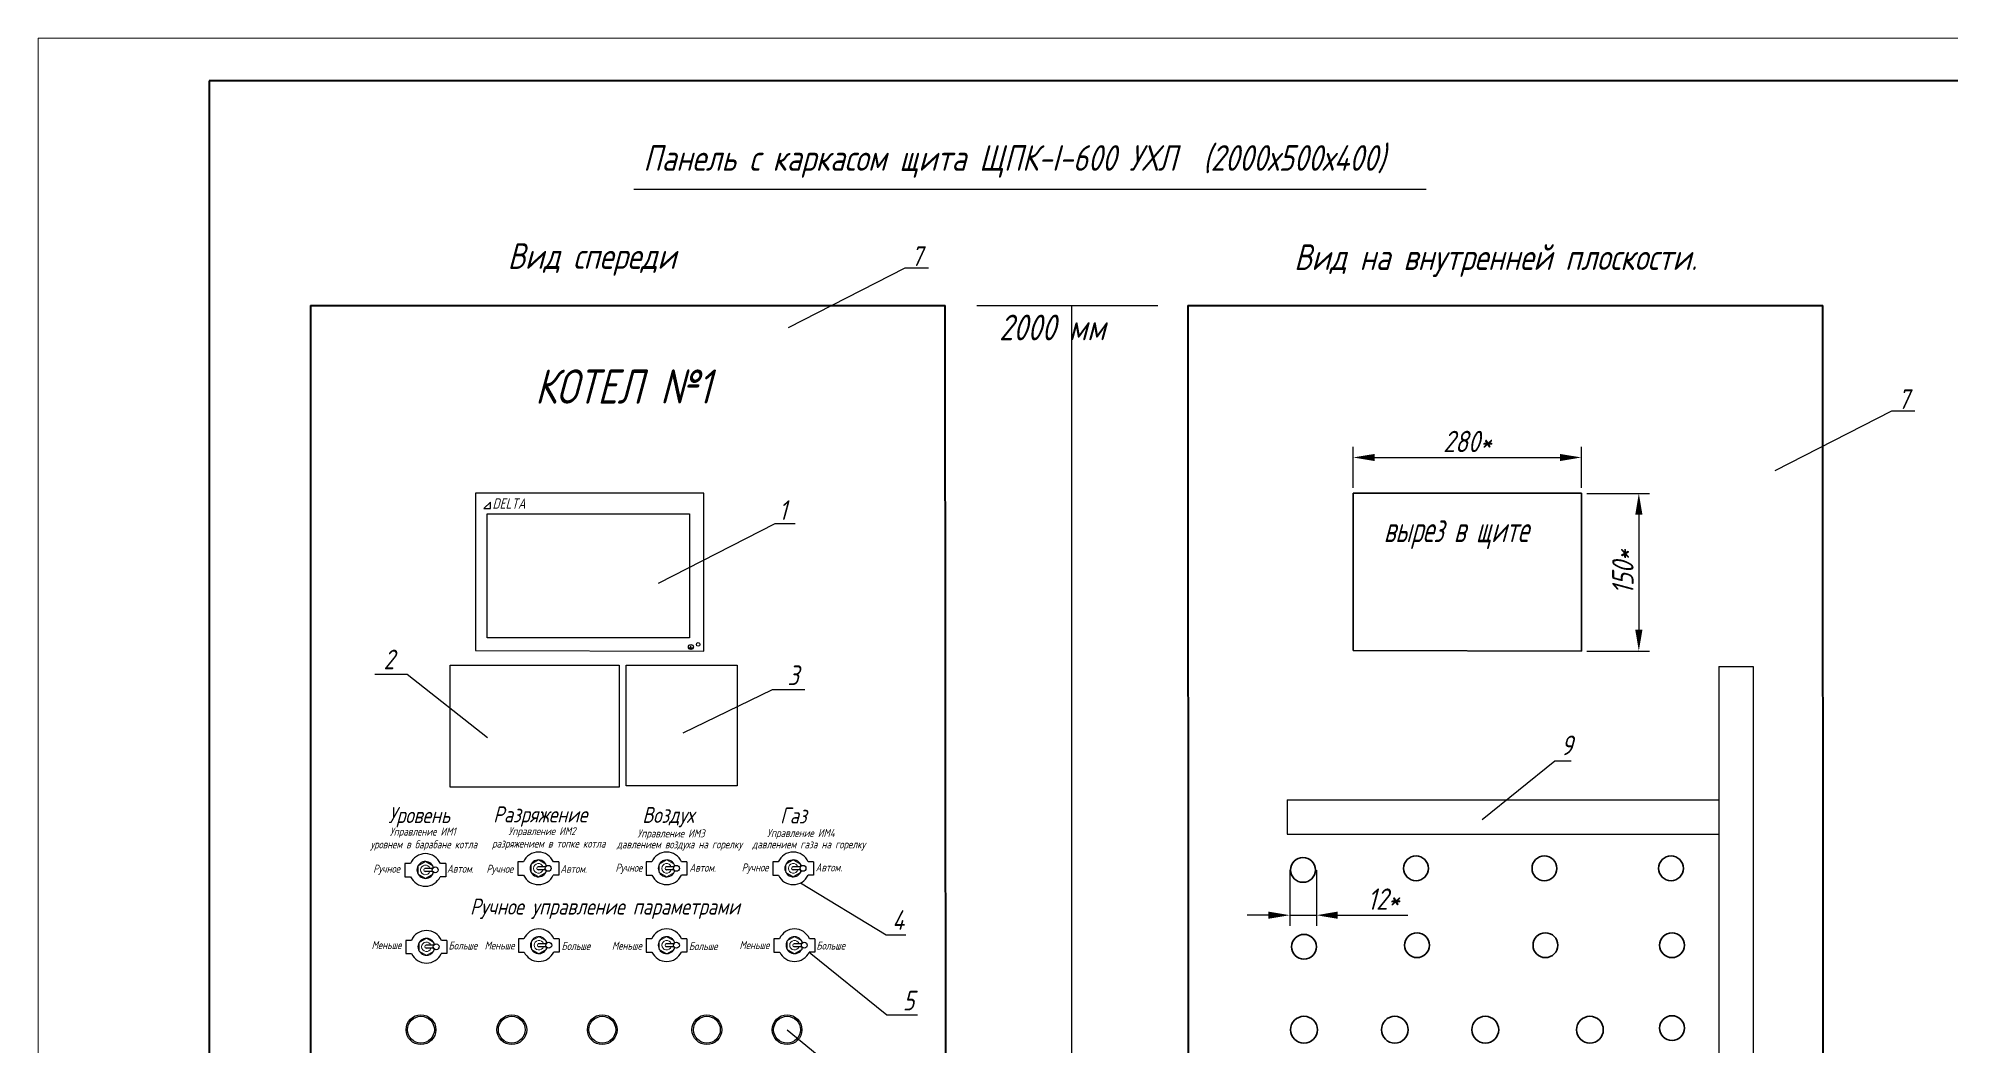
# Model space of a CAD drawing. Extents: x 1296 to 1960, y 266 to 609.
# Drawn here: x 1296.2 to 1519.9, y 491 to 609 of the extents above; entities that cross this region are included whole.
import ezdxf

# ---------------------------------------------------------------- set-up
doc = ezdxf.new("R2010")
doc.units = 0
doc.header["$LTSCALE"] = 20
doc.header["$MEASUREMENT"] = 0
doc.layers.get('0').update_dxf_attribs({"linetype": 'CONTINUOUS'})
doc.layers.get('Defpoints').update_dxf_attribs({"linetype": 'CONTINUOUS'})
for name, color, linetype in [('1', 7, 'CONTINUOUS'), ('АСУТП', 7, 'CONTINUOUS'), ('ссылки', 7, 'CONTINUOUS')]:
    doc.layers.add(name, color=color, linetype=linetype)
doc.layers.add('Основная', color=7, linetype='CONTINUOUS', lineweight=50)
doc.layers.add('Тонкая', color=7, linetype='CONTINUOUS', lineweight=20)
doc.styles.add('GOST тип А', font='', dxfattribs={"oblique": 15})
doc.styles.get("Standard").update_dxf_attribs({"font": '', "oblique": 15, "height": 2.5})
doc.styles.get('GOST тип А').set_extended_font_data('GOST type A')
doc.styles.get('Standard').set_extended_font_data('GOST type A')
doc.dimstyles.new('ISO-25', dxfattribs={"dimtxt": 2.5, "dimasz": 2.5, "dimexe": 1.25, "dimexo": 0.625, "dimtad": 1, "dimtxsty": 'Standard', "dimcen": 2.5, "dimadec": 0, "dimazin": 0, "dimtfac": 1, "dimtmove": 0, "dimatfit": 3, "dimfxl": 1, "dimarcsym": 0})

# ---------------------------------------------------------------- blocks, each defined once
blk = doc.blocks.new('*D15')
at = {"color": 0, "lineweight": -2, "transparency": 16777216}
for p, q in [((1442.62, 511.62), (1442.62, 505.08)), ((1445.73, 511.62), (1445.73, 505.08)), ((1440.12, 506.33), (1437.62, 506.33)), ((1442.62, 506.33), (1445.73, 506.33)), ((1448.23, 506.33), (1456.41, 506.33))]:
    blk.add_line(p, q, dxfattribs=at)
at = {"color": 0, "transparency": 16777216}
for points in [[(1440.12, 506.75), (1440.12, 505.91), (1442.62, 506.33)], [(1448.23, 506.75), (1448.23, 505.91), (1445.73, 506.33)]]:
    blk.add_solid(points, dxfattribs=at)
at = {"layer": 'Defpoints', "color": 0, "transparency": 16777216}
for p in [(1442.62, 512.25), (1445.73, 512.25), (1445.73, 506.33)]:
    blk.add_point(p, dxfattribs=at)
at = {"color": 0, "transparency": 16777216, "insert": (1453.57, 508.21), "char_height": 2.5, "attachment_point": 5}
blk.add_mtext('12*', dxfattribs=at)
blk = doc.blocks.new('*D16')
at = {"color": 0, "lineweight": -2, "transparency": 16777216}
for p, q in [((1477.36, 555.71), (1484.7, 555.71)), ((1483.45, 553.21), (1483.45, 539.75)), ((1477.36, 537.25), (1484.7, 537.25))]:
    blk.add_line(p, q, dxfattribs=at)
at = {"color": 0, "transparency": 16777216}
for points in [[(1483.03, 553.21), (1483.87, 553.21), (1483.45, 555.71)], [(1483.03, 539.75), (1483.87, 539.75), (1483.45, 537.25)]]:
    blk.add_solid(points, dxfattribs=at)
at = {"layer": 'Defpoints', "color": 0, "transparency": 16777216}
for p in [(1476.73, 555.71), (1476.73, 537.25), (1483.45, 537.25)]:
    blk.add_point(p, dxfattribs=at)
at = {"color": 0, "transparency": 16777216, "insert": (1481.58, 546.48), "char_height": 2.5, "attachment_point": 5, "rotation": 90}
blk.add_mtext('150*', dxfattribs=at)
blk = doc.blocks.new('*D17')
at = {"color": 0, "lineweight": -2, "transparency": 16777216}
for p, q in [((1450.03, 556.34), (1450.03, 561.16)), ((1452.53, 559.91), (1474.23, 559.91)), ((1476.73, 556.34), (1476.73, 561.16))]:
    blk.add_line(p, q, dxfattribs=at)
at = {"color": 0, "transparency": 16777216}
for points in [[(1452.53, 560.32), (1452.53, 559.49), (1450.03, 559.91)], [(1474.23, 560.32), (1474.23, 559.49), (1476.73, 559.91)]]:
    blk.add_solid(points, dxfattribs=at)
at = {"layer": 'Defpoints', "color": 0, "transparency": 16777216}
for p in [(1476.73, 559.91), (1450.03, 555.71), (1476.73, 555.71)]:
    blk.add_point(p, dxfattribs=at)
at = {"color": 0, "transparency": 16777216, "insert": (1463.38, 561.78), "char_height": 2.5, "attachment_point": 5}
blk.add_mtext('280*', dxfattribs=at)

msp = doc.modelspace()

# ---------------------------------------------------------------- linework, layer by layer
at = {"color": 7, "lineweight": 30}
for p, q in [((1492.824, 535.436, 1), (1492.824, 386.359, 1)), ((1492.824, 535.436, 1), (1496.824, 535.436, 1)), ((1496.824, 535.436, 1), (1496.824, 386.322, 1)), ((1442.324, 519.818, 1), (1492.824, 519.818, 1)), ((1442.324, 515.818, 1), (1492.824, 515.818, 1))]:
    msp.add_line(p, q, dxfattribs=at)
at = {"color": 7}
for p, q in [((1465.113, 517.518, 1), (1473.62, 524.415, 1)), ((1473.62, 524.415, 1), (1475.524, 524.415, 1))]:
    msp.add_line(p, q, dxfattribs=at)
for p, q in [((1339.754, 512.377, 1), (1339.101, 512.377, 1)), ((1339.101, 512.377, 1), (1339.101, 510.83, 1)), ((1343.88, 512.377, 1), (1343.261, 512.377, 1)), ((1343.88, 512.377, 1), (1343.88, 510.83, 1)), ((1352.974, 512.564, 1), (1352.321, 512.564, 1)), ((1352.321, 512.564, 1), (1352.321, 511.016, 1)), ((1357.1, 512.564, 1), (1356.481, 512.564, 1)), ((1357.1, 512.564, 1), (1357.1, 511.016, 1)), ((1367.974, 512.564, 1), (1367.321, 512.564, 1)), ((1367.321, 512.564, 1), (1367.321, 511.016, 1)), ((1372.1, 512.564, 1), (1371.481, 512.564, 1)), ((1372.1, 512.564, 1), (1372.1, 511.016, 1)), ((1382.782, 512.564, 1), (1382.129, 512.564, 1)), ((1382.129, 512.564, 1), (1382.129, 511.016, 1)), ((1386.908, 512.564, 1), (1386.29, 512.564, 1)), ((1386.908, 512.564, 1), (1386.908, 511.016, 1)), ((1339.101, 510.83, 1), (1339.777, 510.83, 1)), ((1342.358, 511.803, 1), (1341.42, 511.803, 1)), ((1342.358, 511.455, 1), (1341.423, 511.455, 1)), ((1343.88, 510.83, 1), (1343.238, 510.83, 1)), ((1352.321, 511.016, 1), (1352.997, 511.016, 1)), ((1355.578, 511.99, 1), (1354.641, 511.99, 1)), ((1355.578, 511.641, 1), (1354.643, 511.641, 1)), ((1357.1, 511.016, 1), (1356.459, 511.016, 1)), ((1367.321, 511.016, 1), (1367.997, 511.016, 1)), ((1370.578, 511.99, 1), (1369.641, 511.99, 1)), ((1370.578, 511.641, 1), (1369.643, 511.641, 1)), ((1372.1, 511.016, 1), (1371.458, 511.016, 1)), ((1382.129, 511.016, 1), (1382.805, 511.016, 1)), ((1385.386, 511.99, 1), (1384.449, 511.99, 1)), ((1385.386, 511.641, 1), (1384.451, 511.641, 1)), ((1386.908, 511.016, 1), (1386.267, 511.016, 1)), ((1339.871, 503.38, 1), (1339.218, 503.38, 1)), ((1339.218, 503.38, 1), (1339.218, 501.833, 1)), ((1343.997, 503.38, 1), (1343.378, 503.38, 1)), ((1343.997, 503.38, 1), (1343.997, 501.833, 1)), ((1353.033, 503.566, 1), (1352.38, 503.566, 1)), ((1352.38, 503.566, 1), (1352.38, 502.019, 1)), ((1357.159, 503.566, 1), (1356.54, 503.566, 1)), ((1357.159, 503.566, 1), (1357.159, 502.019, 1)), ((1367.974, 503.566, 1), (1367.321, 503.566, 1)), ((1367.321, 503.566, 1), (1367.321, 502.019, 1)), ((1372.1, 503.566, 1), (1371.481, 503.566, 1)), ((1372.1, 503.566, 1), (1372.1, 502.019, 1)), ((1382.927, 503.566, 1), (1382.273, 503.566, 1)), ((1382.273, 503.566, 1), (1382.273, 502.019, 1)), ((1387.052, 503.566, 1), (1386.434, 503.566, 1)), ((1387.052, 503.566, 1), (1387.052, 502.019, 1)), ((1339.218, 501.833, 1), (1339.894, 501.833, 1)), ((1342.475, 502.806, 1), (1341.538, 502.806, 1)), ((1342.475, 502.458, 1), (1341.54, 502.458, 1)), ((1343.997, 501.833, 1), (1343.355, 501.833, 1)), ((1352.38, 502.019, 1), (1353.056, 502.019, 1)), ((1355.637, 502.992, 1), (1354.699, 502.992, 1)), ((1355.637, 502.644, 1), (1354.702, 502.644, 1)), ((1357.159, 502.019, 1), (1356.517, 502.019, 1)), ((1367.321, 502.019, 1), (1367.997, 502.019, 1)), ((1370.578, 502.992, 1), (1369.641, 502.992, 1)), ((1370.578, 502.644, 1), (1369.643, 502.644, 1)), ((1372.1, 502.019, 1), (1371.458, 502.019, 1)), ((1382.273, 502.019, 1), (1382.949, 502.019, 1)), ((1385.53, 502.992, 1), (1384.593, 502.992, 1)), ((1385.53, 502.644, 1), (1384.595, 502.644, 1)), ((1387.052, 502.019, 1), (1386.411, 502.019, 1))]:
    msp.add_line(p, q)
at = {"lineweight": 0, "elevation": 1}
for points in [[(1342.366, 511.817), (1342.366, 512.125), (1341.507, 512.621), (1340.648, 512.125), (1340.648, 511.133), (1341.507, 510.637), (1342.366, 511.133), (1342.366, 511.441)], [(1355.587, 512.004), (1355.587, 512.311), (1354.728, 512.807), (1353.869, 512.311), (1353.869, 511.32), (1354.728, 510.824), (1355.587, 511.32), (1355.587, 511.627)], [(1370.587, 512.004), (1370.587, 512.311), (1369.728, 512.807), (1368.869, 512.311), (1368.869, 511.32), (1369.728, 510.824), (1370.587, 511.32), (1370.587, 511.627)], [(1385.395, 512.004), (1385.395, 512.311), (1384.536, 512.807), (1383.677, 512.311), (1383.677, 511.32), (1384.536, 510.824), (1385.395, 511.32), (1385.395, 511.627)], [(1342.484, 502.82), (1342.484, 503.128), (1341.625, 503.624), (1340.766, 503.128), (1340.766, 502.136), (1341.625, 501.64), (1342.484, 502.136), (1342.484, 502.444)], [(1355.645, 503.007), (1355.645, 503.314), (1354.786, 503.81), (1353.927, 503.314), (1353.927, 502.322), (1354.786, 501.826), (1355.645, 502.322), (1355.645, 502.63)], [(1370.587, 503.007), (1370.587, 503.314), (1369.728, 503.81), (1368.869, 503.314), (1368.869, 502.322), (1369.728, 501.826), (1370.587, 502.322), (1370.587, 502.63)], [(1385.539, 503.007), (1385.539, 503.314), (1384.68, 503.81), (1383.821, 503.314), (1383.821, 502.322), (1384.68, 501.826), (1385.539, 502.322), (1385.539, 502.63)]]:
    msp.add_lwpolyline(points, dxfattribs=at)
for centre in [(1342.654, 511.629, 1), (1355.874, 511.815, 1), (1370.874, 511.815, 1), (1385.682, 511.815, 1), (1342.771, 502.632, 1), (1355.933, 502.818, 1), (1370.874, 502.818, 1), (1385.826, 502.818, 1)]:
    msp.add_circle(centre, 0.343)
for centre, radius, start, end in [((1341.507, 511.629, 1), 1.906, 23.10438, 156.89562), ((1341.507, 511.629, 1), 0.986, 16.42207, 343.57793), ((1354.728, 511.815, 1), 1.906, 23.10438, 156.89562), ((1354.728, 511.815, 1), 0.986, 16.42207, 343.57793), ((1369.728, 511.815, 1), 1.906, 23.10438, 156.89562), ((1369.728, 511.815, 1), 0.986, 16.42207, 343.57793), ((1384.536, 511.815, 1), 1.906, 23.10438, 156.89562), ((1384.536, 511.815, 1), 0.986, 16.42207, 343.57793), ((1341.507, 511.629, 1), 1.906, 204.78307, 335.21693), ((1354.728, 511.815, 1), 1.906, 204.78307, 335.21693), ((1369.728, 511.815, 1), 1.906, 204.78307, 335.21693), ((1384.536, 511.815, 1), 1.906, 204.78307, 335.21693), ((1341.625, 502.632, 1), 1.906, 23.10438, 156.89562), ((1341.625, 502.632, 1), 0.986, 16.42207, 343.57793), ((1354.786, 502.818, 1), 1.906, 23.10438, 156.89562), ((1354.786, 502.818, 1), 0.986, 16.42207, 343.57793), ((1369.728, 502.818, 1), 1.906, 23.10438, 156.89562), ((1369.728, 502.818, 1), 0.986, 16.42207, 343.57793), ((1384.68, 502.818, 1), 1.906, 23.10438, 156.89562), ((1384.68, 502.818, 1), 0.986, 16.42207, 343.57793), ((1341.625, 502.632, 1), 1.906, 204.78307, 335.21693), ((1354.786, 502.818, 1), 1.906, 204.78307, 335.21693), ((1369.728, 502.818, 1), 1.906, 204.78307, 335.21693), ((1384.68, 502.818, 1), 1.906, 204.78307, 335.21693)]:
    msp.add_arc(centre, radius, start, end)
at = {"lineweight": 0}
for centre, radius, start, end in [((1354.728, 511.815, 1), 0.562, 18.02888, 341.97119), ((1369.728, 511.815, 1), 0.562, 18.02888, 341.97119), ((1384.536, 511.815, 1), 0.562, 18.02888, 341.97119), ((1341.507, 511.629, 1), 0.562, 18.02888, 341.97119), ((1341.529, 511.629, 1), 0.207, 57.10309, 302.89727), ((1354.749, 511.815, 1), 0.207, 57.10309, 302.89727), ((1369.749, 511.815, 1), 0.207, 57.10309, 302.89727), ((1384.557, 511.815, 1), 0.207, 57.10309, 302.89727), ((1354.786, 502.818, 1), 0.562, 18.02888, 341.97119), ((1369.728, 502.818, 1), 0.562, 18.02888, 341.97119), ((1384.68, 502.818, 1), 0.562, 18.02888, 341.97119), ((1341.625, 502.632, 1), 0.562, 18.02888, 341.97119), ((1341.646, 502.632, 1), 0.207, 57.10309, 302.89727), ((1354.808, 502.818, 1), 0.207, 57.10309, 302.89727), ((1369.749, 502.818, 1), 0.207, 57.10309, 302.89727), ((1384.701, 502.818, 1), 0.207, 57.10309, 302.89727)]:
    msp.add_arc(centre, radius, start, end, dxfattribs=at)
at = {"layer": '1', "color": 7, "linetype": 'Continuous'}
for p, q in [((1365.901, 591.295, 1), (1458.576, 591.295, 1)), ((1383.965, 575.126, 1), (1397.617, 582.107, 1)), ((1397.617, 582.107, 1), (1400.352, 582.107, 1)), ((1406.013, 577.695, 1), (1427.183, 577.682, 1)), ((1417.089, 577.689, 1), (1417.082, 372.716, 1)), ((1499.395, 558.388, 1), (1513.046, 565.368, 1)), ((1513.046, 565.368, 1), (1515.736, 565.368, 1)), ((1347.378, 555.713, 1), (1347.378, 537.314, 1)), ((1374.076, 555.713, 1), (1347.378, 555.713, 1)), ((1374.076, 537.249, 1), (1374.076, 555.713, 1)), ((1349.137, 554.692, 1), (1348.353, 553.922, 1)), ((1348.353, 553.922, 1), (1349.137, 553.922, 1)), ((1349.137, 553.922, 1), (1349.137, 554.692, 1)), ((1368.787, 545.18, 1), (1382.438, 552.16, 1)), ((1382.438, 552.16, 1), (1384.754, 552.16, 1)), ((1347.378, 537.314, 1), (1374.076, 537.249, 1)), ((1372.551, 537.577, 1), (1372.551, 537.864, 1)), ((1372.551, 537.693, 1), (1372.551, 537.693, 1)), ((1339.356, 534.499, 1), (1335.577, 534.499, 1)), ((1348.781, 527.08, 1), (1339.356, 534.499, 1)), ((1371.639, 527.669, 1), (1382.125, 532.732, 1)), ((1382.125, 532.732, 1), (1385.895, 532.732, 1)), ((1385.384, 510.108, 1), (1395.417, 504.024, 1)), ((1395.417, 504.024, 1), (1397.713, 504.024, 1)), ((1386.411, 502.019, 1), (1395.476, 494.675, 1)), ((1395.476, 494.675, 1), (1399.082, 494.675, 1)), ((1383.812, 492.927, 1), (1396.345, 482.648, 1))]:
    msp.add_line(p, q, dxfattribs=at)
at = {"layer": '1', "color": 7, "linetype": 'Continuous', "lineweight": 40}
for p, q in [((1328.051, 577.695, 1), (1328.125, 372.716, 1)), ((1328.051, 577.695, 1), (1402.298, 577.695, 1)), ((1402.456, 372.716, 1), (1402.298, 577.695, 1)), ((1430.708, 577.695, 1), (1430.782, 372.716, 1)), ((1430.708, 577.695, 1), (1504.955, 577.695, 1)), ((1505.113, 372.716, 1), (1504.955, 577.695, 1))]:
    msp.add_line(p, q, dxfattribs=at)
at = {"layer": '1', "color": 7, "linetype": 'Continuous', "lineweight": 35}
for p, q in [((1450.035, 555.713, 1), (1450.035, 537.314, 1)), ((1476.733, 555.713, 1), (1450.035, 555.713, 1)), ((1476.733, 537.249, 1), (1476.733, 555.713, 1)), ((1450.035, 537.314, 1), (1476.733, 537.249, 1))]:
    msp.add_line(p, q, dxfattribs=at)
at = {"layer": '1', "color": 7, "linetype": 'Continuous', "lineweight": 30}
msp.add_line((1442.324, 519.818, 1), (1442.324, 515.818, 1), dxfattribs=at)
at = {"layer": '1', "color": 7, "linetype": 'Continuous', "elevation": 1}
for points in [[(1348.75, 553.308), (1372.418, 553.308), (1372.412, 538.779), (1348.75, 538.779)], [(1344.417, 535.608), (1364.166, 535.608), (1364.166, 521.324), (1344.417, 521.324)], [(1364.999, 535.608), (1377.956, 535.608), (1377.956, 521.458), (1364.999, 521.458)]]:
    msp.add_lwpolyline(points, close=True, dxfattribs=at)
at = {"layer": '1', "color": 7, "linetype": 'Continuous'}
for centre, radius in [((1372.567, 537.724, 1), 0.293), ((1373.415, 538.024, 1), 0.212), ((1340.988, 492.927, 1), 1.742), ((1340.988, 492.927, 1), 1.568), ((1351.612, 492.927, 1), 1.742), ((1351.612, 492.927, 1), 1.568), ((1362.196, 492.927, 1), 1.742), ((1362.196, 492.927, 1), 1.568), ((1374.431, 492.927, 1), 1.742), ((1374.431, 492.927, 1), 1.568), ((1383.812, 492.927, 1), 1.742), ((1383.812, 492.927, 1), 1.568)]:
    msp.add_circle(centre, radius, dxfattribs=at)
at = {"layer": '1', "color": 7, "linetype": 'Continuous', "lineweight": 35}
for centre, radius in [((1444.164, 511.629, 1), 1.451), ((1457.385, 511.815, 1), 1.451), ((1472.406, 511.815, 1), 1.451), ((1487.214, 511.815, 1), 1.451), ((1444.281, 502.632, 1), 1.451), ((1457.502, 502.818, 1), 1.451), ((1472.523, 502.818, 1), 1.451), ((1487.331, 502.818, 1), 1.451), ((1444.281, 492.927, 1), 1.568), ((1454.906, 492.927, 1), 1.568), ((1465.49, 492.927, 1), 1.568), ((1477.724, 492.927, 1), 1.568), ((1487.331, 493.114, 1), 1.451)]:
    msp.add_circle(centre, radius, dxfattribs=at)
at = {"layer": '1', "color": 7, "linetype": 'Continuous'}
msp.add_arc((1372.551, 537.693, 1), 0.184, 180, 0, dxfattribs=at)
at = {"layer": 'Основная', "lineweight": 40}
for p, q in [((1711.218, 603.982, 1), (1316.218, 603.982, 1)), ((1316.218, 603.982, 1), (1316.218, 316.982, 1))]:
    msp.add_line(p, q, dxfattribs=at)
at = {"layer": 'Тонкая'}
for p, q in [((1716.218, 608.982, 1), (1296.218, 608.982, 1)), ((1296.218, 608.982, 1), (1296.218, 311.982, 1))]:
    msp.add_line(p, q, dxfattribs=at)
at = {"layer": 'Тонкая', "lineweight": 40}
msp.add_line((1316.218, 603.982, 1), (1316.218, 508.982, 1), dxfattribs=at)

# ---------------------------------------------------------------- texts
at = {"layer": 'АСУТП', "color": 7, "linetype": 'Continuous', "lineweight": -3, "style": 'GOST тип А', "oblique": 15}
for s, height, p in [('7', 2.3, (1398.332, 582.323, 1)), ('Вид на внутренней плоскости.', 3, (1443.132, 581.855, 1)), ('КОТЕЛ №1', 4, (1354.327, 566.211, 1)), ('7', 2.3, (1513.762, 565.584, 1)), ('DELTA', 1.2, (1349.349, 553.912, 1)), ('1', 2.3, (1382.85, 552.604, 1)), ('2', 2.3, (1336.605, 535.115, 1)), ('3', 2.3, (1383.87, 533.261, 1)), ('Разряжение', 1.872, (1349.443, 517.192, 1)), ('Уровень', 1.872, (1337.178, 517.11, 1)), ('Воздух', 1.872, (1366.88, 517.13, 1)), ('Газ', 1.872, (1383, 517.067, 1)), ('уровнем в барабане котла', 0.936, (1335.073, 514.152, 1)), ('Управление ИМ1', 0.936, (1337.338, 515.647, 1)), ('разряжением в топке котла', 0.936, (1349.295, 514.242, 1)), ('Управление ИМ2', 0.936, (1351.223, 515.698, 1)), ('давлением воздуха на горелку', 0.936, (1363.899, 514.154, 1)), ('Управление ИМ3', 0.936, (1366.308, 515.435, 1)), ('давлением газа на горелку', 0.936, (1379.735, 514.154, 1)), ('Управление ИМ4', 0.936, (1381.481, 515.485, 1)), ('Ручное', 0.936, (1363.744, 511.422, 1)), ('Автом.', 0.936, (1372.385, 511.422, 1)), ('Ручное', 0.936, (1378.511, 511.453, 1)), ('Автом.', 0.936, (1387.152, 511.453, 1)), ('Ручное', 0.936, (1335.399, 511.303, 1)), ('Автом.', 0.936, (1344.04, 511.303, 1)), ('Ручное', 0.936, (1348.65, 511.29, 1)), ('Автом.', 0.936, (1357.291, 511.29, 1)), ('Ручное управление параметрами', 1.872, (1346.732, 506.401, 1)), ('4', 2.3, (1396.109, 504.615, 1)), ('Меньше', 0.936, (1335.212, 502.37, 1)), ('Больше', 0.936, (1344.212, 502.314, 1)), ('Меньше', 0.936, (1348.43, 502.318, 1)), ('Больше', 0.936, (1357.431, 502.261, 1)), ('Меньше', 0.936, (1363.328, 502.296, 1)), ('Больше', 0.936, (1372.328, 502.24, 1)), ('Меньше', 0.936, (1378.243, 502.361, 1)), ('Больше', 0.936, (1387.243, 502.305, 1)), ('5', 2.3, (1397.343, 495.185, 1))]:
    msp.add_text(s, height=height, dxfattribs=at).set_placement(p)
at = {"layer": 'ссылки', "color": 0, "oblique": 15}
for s, p in [('Панель с каркасом щита ЩПК-I-600 УХЛ  (2000х500х400)', (1366.996, 593.467, 1)), ('Вид спереди', (1351.135, 581.984, 1))]:
    msp.add_text(s, height=3, dxfattribs=at).set_placement(p)
at = {"layer": 'ссылки', "color": 7, "oblique": 15}
msp.add_text('2000 мм', height=3, dxfattribs=at).set_placement((1408.615, 573.624, 1))
at = {"layer": 'ссылки', "color": 0, "oblique": 15, "width": 0.8}
msp.add_text('вырез в щите', height=3, dxfattribs=at).set_placement((1453.612, 549.995, 1))
at = {"layer": 'ссылки', "color": 7, "style": 'GOST тип А', "oblique": 15}
msp.add_text('9', height=2.3, dxfattribs=at).set_placement((1474.329, 525.06, 1))

# ---------------------------------------------------------------- dimensions: what is measured, and where the dimension line sits
for base, p1, p2, text, picture, middle in [((1476.733, 559.908, 1), (1450.035, 555.713, 1), (1476.733, 555.713, 1), '280*', '*D17', (1463.384, 561.783, 1)), ((1445.731, 506.33, 1), (1442.62, 512.246, 1), (1445.731, 512.246, 1), '12*', '*D15', (1453.57, 508.206, 1))]:
    dim = msp.add_linear_dim(base=base, p1=p1, p2=p2, text=text, dimstyle='ISO-25')
    dim.commit()
    dim.dimension.update_dxf_attribs({"geometry": picture, "text_midpoint": middle})
dim = msp.add_linear_dim(base=(1483.451, 537.249, 1), p1=(1476.733, 555.713, 1), p2=(1476.733, 537.249, 1), angle=90, text='150*', dimstyle='ISO-25')
dim.commit()
dim.dimension.update_dxf_attribs({"geometry": '*D16', "text_midpoint": (1481.575, 546.481, 1)})

doc.saveas('drawing.dxf')
